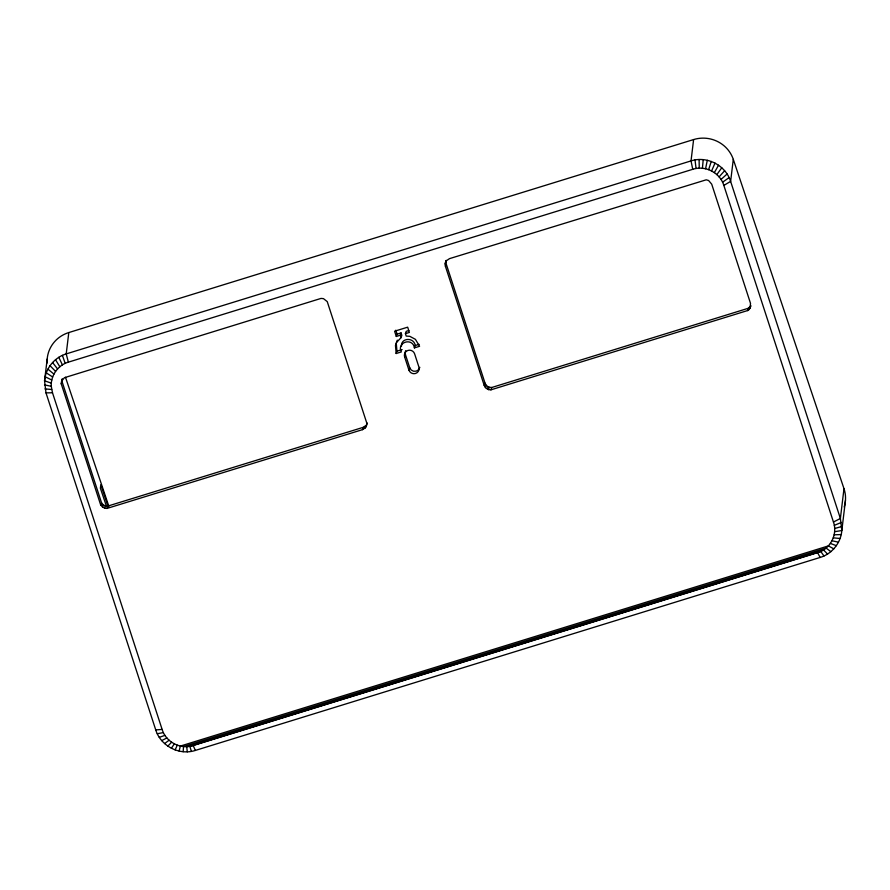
<?xml version="1.0" encoding="UTF-8"?>
<svg xmlns="http://www.w3.org/2000/svg" width="890" height="890" viewBox="0 0 890 890"><rect width="100%" height="100%" fill="white"/><g stroke="black" fill="none" stroke-linecap="round" stroke-linejoin="round"><path stroke-width="1.33" d="M845.456 500.48L841.818 530.551C840.917 542.833 831.961 553.925 820.157 557.44L195.344 750.437C179.402 755.699 160.656 745.987 155.75 729.933L45.991 392.879L44.556 380.798L47.192 359.026M51.275 386.316C50.574 375.569 58.028 365.123 68.363 362.152L692.743 169.3C705.281 165.073 720.066 172.738 723.837 185.409L833.452 522.041C837.913 534.401 830.259 549.197 817.587 552.668L193.208 745.531C180.681 749.769 165.885 742.082 162.114 729.411L52.499 392.779L51.275 386.316L44.5 384.869M51.32 383.145L44.556 380.798C45.457 368.493 54.424 357.435 66.216 353.897L691.029 160.901C706.971 155.661 725.717 165.351 730.623 181.404L840.383 518.47L841.818 530.551L834.631 531.675M183.162 751.716L183.518 746.577L826.12 548.084L830.871 551.644M396.261 343.139L396.951 351.183L396.161 353.519L401.334 351.917C396.361 342.105 412.793 337.143 414.406 347.89L419.591 346.288L415.396 339.324L409.778 336.32L406.207 336.075L405.417 333.661L406.218 331.325L408.855 330.513M401.49 346.166C400.867 337.455 414.273 337.176 415.207 345.554L414.406 347.89M61.232 383.812L62.222 379.062L61.232 383.812L100.77 505.231L104.542 508.212L106.978 508.435L362.475 429.659L365.478 427.634L366.591 425.487L366.791 423.073L327.242 301.621L323.471 298.639L321.023 298.417L64.414 377.705L61.432 381.398M702.433 168.255L703.211 159.633M844.187 507A31.484 30.471 6.9 0 0 843.987 488.666L733.293 159.377A31.484 30.471 6.9 0 0 693.61 139.563L68.797 332.56L66.216 353.897L68.363 362.152M693.61 139.563L691.029 160.901L692.743 169.3M733.293 159.377L730.623 181.404L723.837 185.409M843.987 488.666L840.383 518.47L833.452 522.041M445.178 263.996L446.19 260.47L445.178 263.996L445.456 266.41L484.238 385.503L485.439 387.628L488.499 389.609L490.946 389.831L748.668 310.221M705.592 168.744L707.283 160.267M179.09 751.071L180.359 746.076L828.401 545.904L833.819 548.841M750.114 308.018L750.904 305.682L748.368 308.252L747.578 310.588L750.114 308.018L750.493 303.29L711.7 184.141L708.585 180.492L706.226 179.813L449.506 258.634L446.513 260.659L445.389 262.806M708.663 169.645L711.244 161.424M100.77 505.231L101.56 502.883L62.022 381.476M102.35 507.089L103.151 504.752L101.56 502.883M104.542 508.212L105.332 505.876L107.779 506.099L363.276 427.322L366.268 425.298L367.392 423.151M106.978 508.435L107.779 506.099M362.475 429.659L363.276 427.322M364.622 428.502L365.412 426.165M397.107 334.139L401.067 332.916L400.266 335.252L396.306 336.476L397.107 334.139L395.816 330.19M365.478 427.634L366.268 425.298M396.506 342.483L401.056 337.666L401.846 335.33L401.067 332.916M404.627 356.901A5.251 5.162 18.8 0 1 408.009 350.426A5.251 5.162 18.8 0 1 414.607 353.82L418.89 366.992A5.251 5.162 18.8 0 1 415.519 373.466A5.251 5.162 18.8 0 1 408.922 370.073L404.627 356.901L405.428 354.565A5.251 5.162 18.8 0 1 405.751 350.627M408.922 370.073L409.712 367.737L405.428 354.565M445.456 266.41L445.968 261.66M484.238 385.503L485.039 383.167L446.257 264.074M485.439 387.628L486.229 385.292L485.039 383.167M487.353 389.153L488.154 386.816L486.229 385.292M488.499 389.609L489.3 387.272L491.747 387.495L748.368 308.252M490.946 389.831L491.747 387.495M749.447 309.03L750.237 306.694M397.296 340.147L395.472 345.476L396.161 353.519M711.6 170.936L715.015 163.081M175.13 749.914L177.288 745.175M714.347 172.593L718.553 165.206M171.358 748.256L174.351 743.884M716.862 174.585L721.779 167.776M719.098 176.888L724.638 170.724M167.821 746.131L171.603 742.238M721.011 179.457L727.097 174.017M164.594 743.573L169.089 740.235M722.569 182.239L729.11 177.599M161.724 740.614L166.853 737.944M834.297 525.345L841.395 522.43M159.277 737.321L164.939 735.374M405.417 333.661L409.378 332.437L407.665 327.175L394.593 331.214L396.306 336.476M396.951 351.183L402.135 349.581M415.207 345.554L419.09 344.352M834.675 528.504L841.873 526.48M157.263 733.738L163.382 732.581M155.75 729.933L162.114 729.411M834.164 534.812L841.217 534.567M45.991 392.879L52.499 392.779M44.978 388.919L51.653 389.475M833.296 537.849L840.093 538.483M832.028 540.742L838.469 542.199M830.392 543.445L836.366 545.67M488.154 386.816L489.3 387.272M45.156 376.77L51.787 380.019M103.151 504.752L105.332 505.876M46.269 372.866L52.655 376.982M47.904 369.139L53.923 374.078M827.567 554.058L823.539 549.964L186.722 746.677L187.267 751.839M50.007 365.668L55.558 371.386M52.555 362.497L57.55 368.916M823.973 555.994L820.769 551.455L189.882 746.332L191.35 751.394M55.503 359.694L59.83 366.747M817.587 552.668L820.157 557.44M58.807 357.302L62.4 364.878M193.208 745.531L195.344 750.437M62.389 355.355L65.181 363.376M65.493 377.282L108.88 506.366M108.291 506.955L100.804 484.705L100.381 488.187L106.544 506.51M400.266 335.252L401.056 337.666M695.012 159.955L696.069 168.499M699.106 159.521L699.24 168.177M47.148 363.02A31.484 30.471 6.9 0 1 68.797 332.56M419.824 367.336A5.251 5.162 18.8 0 1 409.712 367.737"/></g></svg>
